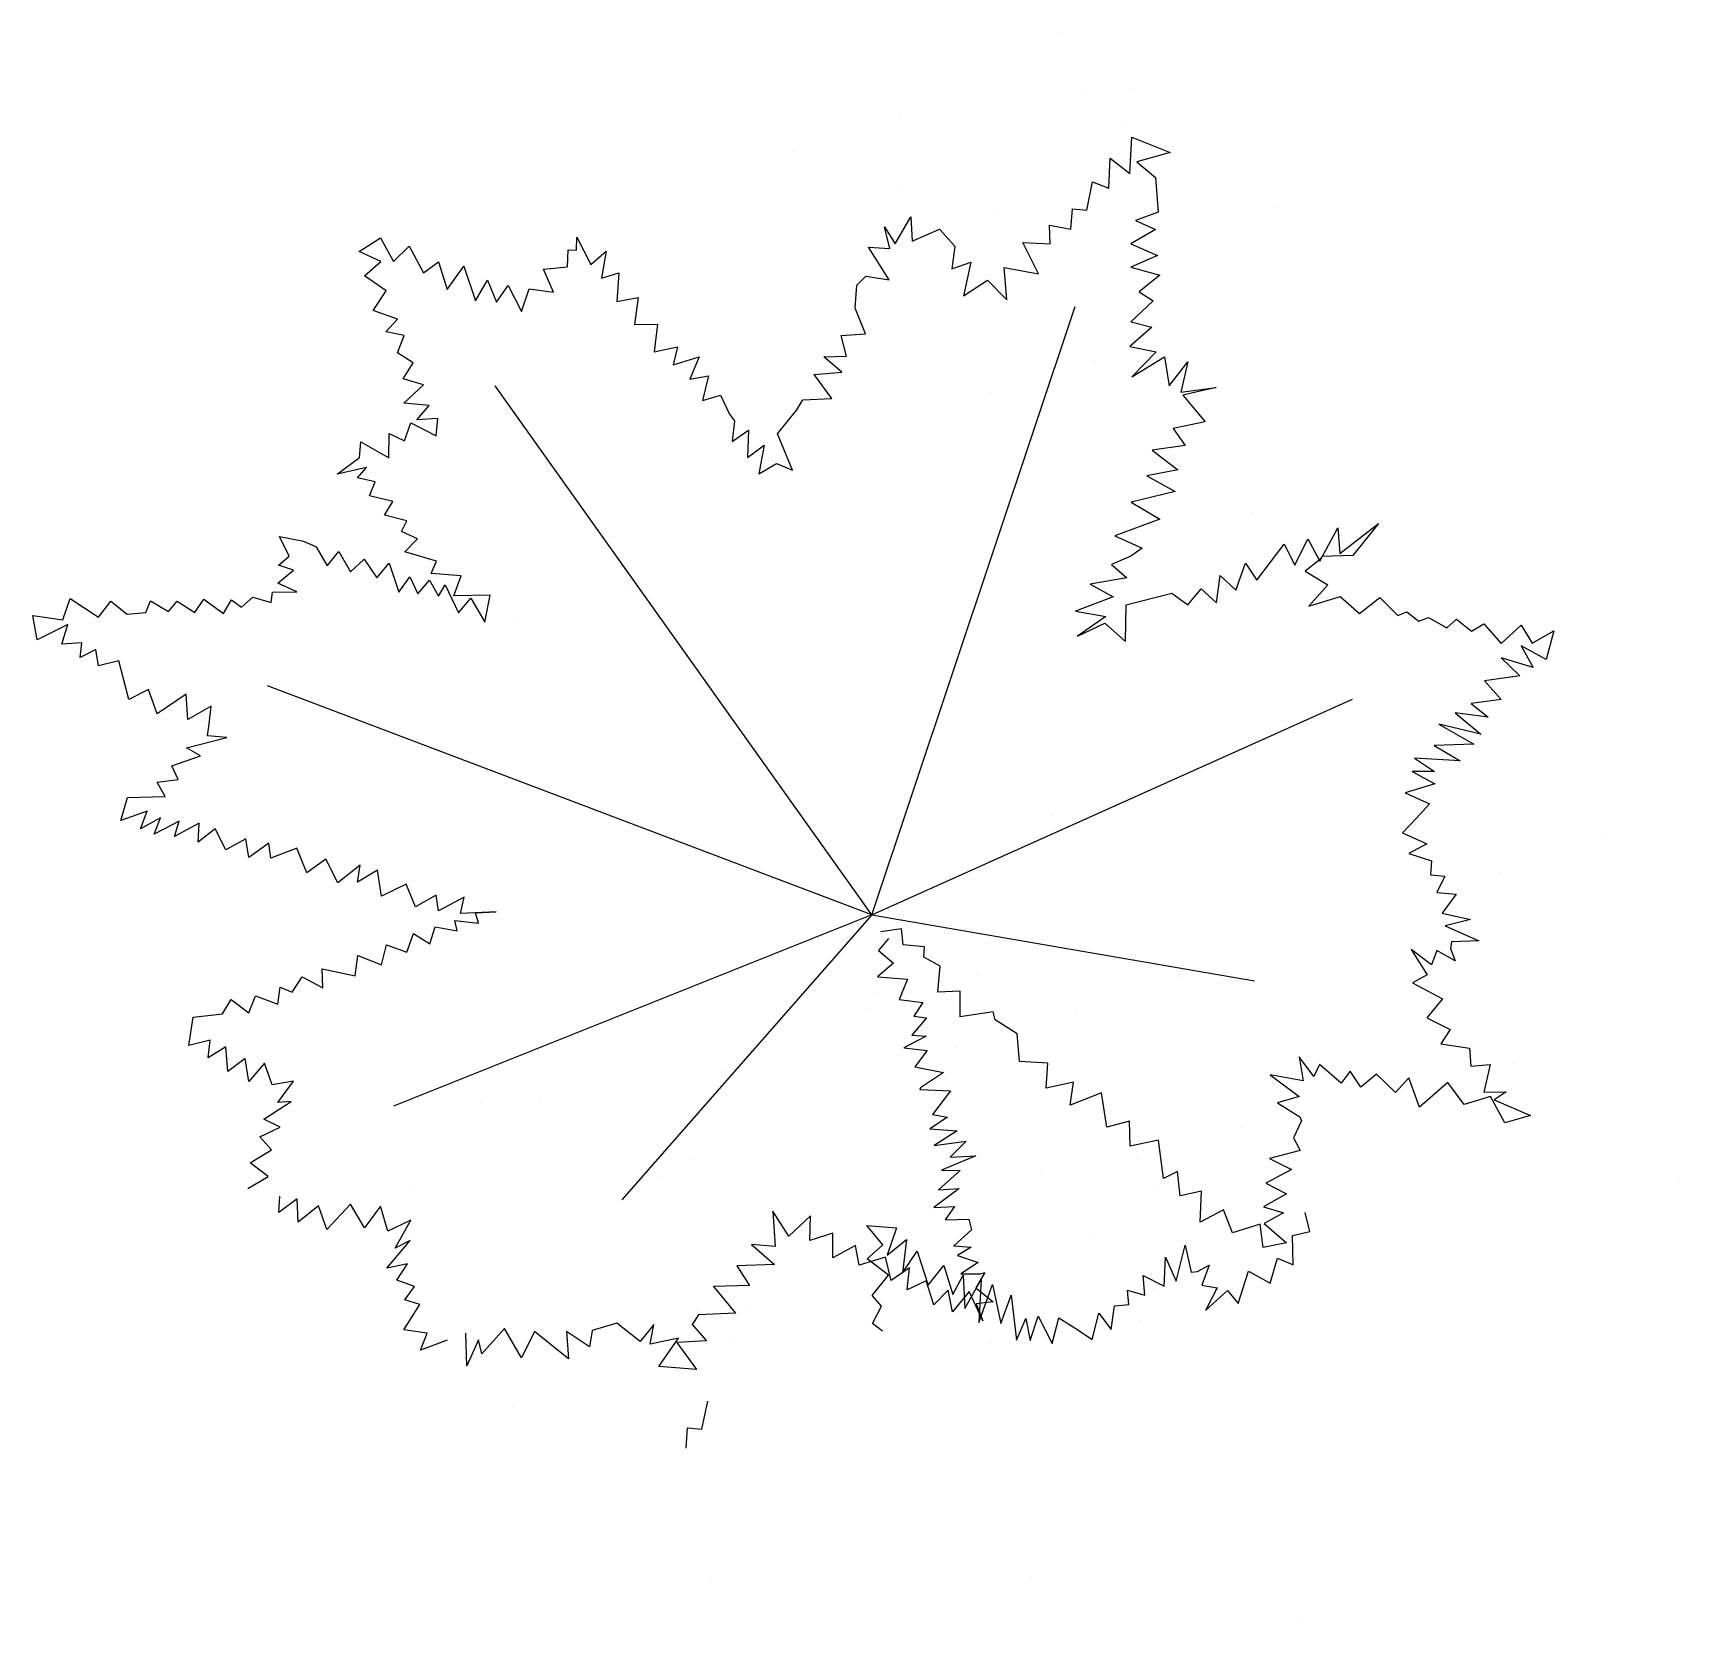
# Model space of a CAD drawing. Extents: x 86.26 to 87.33, y 365.96 to 367.
import ezdxf

# ---------------------------------------------------------------- set-up
doc = ezdxf.new("R2010")
doc.units = 0
doc.header["$LTSCALE"] = 0.01
doc.header["$MEASUREMENT"] = 0
doc.layers.get('0').update_dxf_attribs({"linetype": 'CONTINUOUS'})

msp = doc.modelspace()

# ---------------------------------------------------------------- linework, layer by layer
for p, q in [((86.9282, 366.9958), (86.9282, 366.9958)), ((86.9282, 366.9958), (86.9282, 366.9958)), ((86.9403, 366.957), (86.9403, 366.957)), ((86.9756, 366.9594), (86.9756, 366.9594)), ((86.8217, 366.9408), (86.8217, 366.9408)), ((86.8217, 366.9408), (86.8217, 366.9408)), ((86.9664, 366.9372), (86.9664, 366.9372)), ((86.9664, 366.9372), (86.9664, 366.9372)), ((86.7531, 366.919), (86.7531, 366.919)), ((86.9724, 366.9041), (86.9736, 366.9277)), ((86.9736, 366.9277), (86.9986, 366.9177)), ((86.9986, 366.9177), (86.9769, 366.9116)), ((86.9587, 366.8944), (86.9595, 366.914)), ((86.9595, 366.914), (86.9724, 366.9041)), ((86.9769, 366.9116), (86.9891, 366.9014)), ((86.9442, 366.8801), (86.948, 366.8985)), ((86.948, 366.8985), (86.9587, 366.8944)), ((86.9891, 366.9014), (86.9908, 366.8787)), ((86.8206, 366.8946), (86.8206, 366.8946)), ((86.8206, 366.8946), (86.8206, 366.8946)), ((86.8192, 366.8582), (86.8295, 366.8757)), ((86.8295, 366.8757), (86.8302, 366.8599)), ((86.8854, 366.879), (86.8854, 366.879)), ((86.8854, 366.879), (86.8854, 366.879)), ((86.9339, 366.8678), (86.9348, 366.8809)), ((86.9348, 366.8809), (86.9442, 366.8801)), ((86.9908, 366.8787), (86.976, 366.8734)), ((87.069, 366.8828), (87.069, 366.8828)), ((87.069, 366.8828), (87.069, 366.8828)), ((86.8123, 366.8692), (86.8192, 366.8582)), ((86.8156, 366.8551), (86.8123, 366.8692)), ((86.8302, 366.8599), (86.848, 366.8676)), ((86.848, 366.8676), (86.8582, 366.8565)), ((86.92, 366.8704), (86.9339, 366.8678)), ((86.9204, 366.8582), (86.92, 366.8704)), ((86.989, 366.8674), (86.9729, 366.8582)), ((86.976, 366.8734), (86.989, 366.8674)), ((86.4694, 366.8532), (86.4834, 366.862)), ((86.4834, 366.862), (86.4917, 366.8465)), ((86.4917, 366.8465), (86.5019, 366.8566)), ((86.5019, 366.8566), (86.5114, 366.8391)), ((86.6054, 366.8432), (86.6057, 366.8543)), ((86.6057, 366.8543), (86.6113, 366.854)), ((86.6113, 366.854), (86.6114, 366.8624)), ((86.6114, 366.8624), (86.6206, 366.8447)), ((86.6206, 366.8447), (86.6305, 366.8534)), ((86.6305, 366.8534), (86.6275, 366.8357)), ((86.8018, 366.856), (86.8156, 366.8551)), ((86.8153, 366.8347), (86.8018, 366.856)), ((86.8167, 366.8572), (86.8167, 366.8572)), ((86.8582, 366.8565), (86.8561, 366.8419)), ((86.9024, 366.859), (86.9204, 366.8582)), ((86.9128, 366.8386), (86.9024, 366.859)), ((86.9729, 366.8582), (86.9903, 366.8505)), ((86.4836, 366.8465), (86.4694, 366.8532)), ((86.4729, 366.8372), (86.4836, 366.8465)), ((86.5114, 366.8391), (86.5212, 366.8463)), ((86.5212, 366.8463), (86.5269, 366.8283)), ((86.5269, 366.8283), (86.5376, 366.8436)), ((86.5376, 366.8436), (86.5452, 366.8209)), ((86.5897, 366.8415), (86.6054, 366.8432)), ((86.8287, 366.8522), (86.8287, 366.8522)), ((86.8561, 366.8419), (86.8685, 366.8461)), ((86.8685, 366.8461), (86.8637, 366.8241)), ((86.8903, 366.8427), (86.9128, 366.8386)), ((86.8921, 366.8216), (86.8903, 366.8427)), ((86.9903, 366.8505), (86.973, 366.8429)), ((86.973, 366.8429), (86.992, 366.8377)), ((86.487, 366.8274), (86.4729, 366.8372)), ((86.5452, 366.8209), (86.5531, 366.8344)), ((86.5531, 366.8344), (86.559, 366.82)), ((86.5961, 366.8266), (86.5897, 366.8415)), ((86.6275, 366.8357), (86.6388, 366.8391)), ((86.6388, 366.8391), (86.6375, 366.8205)), ((86.7942, 366.8311), (86.8001, 366.8371)), ((86.8001, 366.8371), (86.8153, 366.8347)), ((86.8637, 366.8241), (86.8795, 366.8344)), ((86.8795, 366.8344), (86.8921, 366.8216)), ((86.992, 366.8377), (86.9784, 366.8267)), ((86.4786, 366.8147), (86.487, 366.8274)), ((86.559, 366.82), (86.5667, 366.831)), ((86.5667, 366.831), (86.5754, 366.814)), ((86.5754, 366.814), (86.5804, 366.8288)), ((86.5804, 366.8288), (86.5961, 366.8266)), ((86.6375, 366.8205), (86.6515, 366.823)), ((86.6515, 366.823), (86.6491, 366.8054)), ((86.793, 366.8162), (86.7942, 366.8311)), ((86.9784, 366.8267), (86.9875, 366.8209)), ((86.4944, 366.8089), (86.4786, 366.8147)), ((86.7998, 366.7993), (86.793, 366.8162)), ((86.8039, 366.4202), (86.9366, 366.8172)), ((86.9875, 366.8209), (86.973, 366.8073)), ((86.4867, 366.8006), (86.4944, 366.8089)), ((86.4988, 366.7984), (86.4867, 366.8006)), ((86.6491, 366.8054), (86.6641, 366.8057)), ((86.6641, 366.8057), (86.6619, 366.7877)), ((86.9866, 366.8037), (86.9724, 366.7912)), ((86.973, 366.8073), (86.9866, 366.8037)), ((86.4944, 366.787), (86.4988, 366.7984)), ((86.6619, 366.7877), (86.6771, 366.7909)), ((86.6771, 366.7909), (86.6742, 366.7791)), ((86.784, 366.7984), (86.7998, 366.7993)), ((86.7875, 366.7849), (86.784, 366.7984)), ((86.9724, 366.7912), (86.9894, 366.7877)), ((86.5046, 366.7805), (86.4944, 366.787)), ((86.498, 366.77), (86.5046, 366.7805)), ((86.6742, 366.7791), (86.6912, 366.7843)), ((86.6912, 366.7843), (86.6852, 366.7699)), ((86.7727, 366.7844), (86.7875, 366.7849)), ((86.7843, 366.7744), (86.7727, 366.7844)), ((86.95, 366.7823), (86.95, 366.7823)), ((86.95, 366.7823), (86.95, 366.7823)), ((86.9894, 366.7877), (86.9736, 366.7714)), ((86.9736, 366.7714), (86.995, 366.7843)), ((86.995, 366.7843), (86.9979, 366.7655)), ((86.9979, 366.7655), (87.0102, 366.781)), ((87.0102, 366.781), (87.0055, 366.7614)), ((86.5113, 366.7661), (86.498, 366.77)), ((86.6852, 366.7699), (86.6974, 366.7719)), ((86.6974, 366.7719), (86.6935, 366.7559)), ((86.7664, 366.7729), (86.7843, 366.7744)), ((86.7778, 366.7572), (86.7664, 366.7729)), ((86.4986, 366.7541), (86.5113, 366.7661)), ((86.8039, 366.4202), (86.5581, 366.7655)), ((86.6935, 366.7559), (86.7052, 366.7594)), ((86.7052, 366.7594), (86.711, 366.747)), ((86.7589, 366.7564), (86.7778, 366.7572)), ((86.8814, 366.7605), (86.8814, 366.7605)), ((87.0055, 366.7614), (87.0287, 366.7644)), ((87.0287, 366.7644), (87.007, 366.7594)), ((87.007, 366.7594), (87.0214, 366.742)), ((86.515, 366.7525), (86.4986, 366.7541)), ((86.507, 366.7433), (86.515, 366.7525)), ((86.711, 366.747), (86.7143, 366.7425)), ((86.7423, 366.7342), (86.7551, 366.7498)), ((86.7551, 366.7498), (86.7589, 366.7564)), ((86.4989, 366.7296), (86.503, 366.7412)), ((86.503, 366.7412), (86.5196, 366.7329)), ((86.5208, 366.7442), (86.507, 366.7433)), ((86.5196, 366.7329), (86.5208, 366.7442)), ((86.7143, 366.7425), (86.7128, 366.7292)), ((86.7128, 366.7292), (86.7235, 366.7365)), ((86.7235, 366.7365), (86.7227, 366.7187)), ((87.0214, 366.742), (87.0007, 366.7375)), ((87.0007, 366.7375), (87.0085, 366.7265)), ((86.4696, 366.7187), (86.4705, 366.7289)), ((86.4705, 366.7289), (86.4887, 366.7185)), ((86.4887, 366.7185), (86.489, 366.7343)), ((86.489, 366.7343), (86.4989, 366.7296)), ((86.7227, 366.7187), (86.7337, 366.7268)), ((86.7337, 366.7268), (86.7302, 366.708)), ((86.7522, 366.7104), (86.7423, 366.7342)), ((87.0085, 366.7265), (86.987, 366.7234)), ((86.4551, 366.7077), (86.4696, 366.7187)), ((86.7302, 366.708), (86.7418, 366.7148)), ((86.7418, 366.7148), (86.7522, 366.7104)), ((86.987, 366.7234), (87.0037, 366.7107)), ((86.4742, 366.7121), (86.4551, 366.7077)), ((86.4682, 366.7054), (86.4742, 366.7121)), ((86.4799, 366.7027), (86.4682, 366.7054)), ((87.0037, 366.7107), (86.9834, 366.7066)), ((86.9834, 366.7066), (87.0019, 366.6964)), ((86.4762, 366.6936), (86.4799, 366.7027)), ((86.4914, 366.69), (86.4762, 366.6936)), ((87.0019, 366.6964), (86.9732, 366.6895)), ((86.4858, 366.6811), (86.4914, 366.69)), ((86.9732, 366.6895), (86.9918, 366.6784)), ((87.0516, 366.6819), (87.0516, 366.6819)), ((87.0516, 366.6819), (87.0516, 366.6819)), ((87.0516, 366.6819), (87.0516, 366.6819)), ((86.5004, 366.6773), (86.4858, 366.6811)), ((86.497, 366.6704), (86.5004, 366.6773)), ((86.9918, 366.6784), (86.9625, 366.6675)), ((87.0963, 366.651), (87.1081, 366.6728)), ((87.1081, 366.6728), (87.1093, 366.656)), ((87.1093, 366.656), (87.1345, 366.6755)), ((87.1345, 366.6755), (87.1179, 366.6546)), ((86.4173, 366.667), (86.433, 366.664)), ((86.4236, 366.6543), (86.4173, 366.667)), ((86.433, 366.664), (86.4414, 366.6603)), ((86.4414, 366.6603), (86.4485, 366.6479)), ((86.5074, 366.6656), (86.497, 366.6704)), ((86.4991, 366.6571), (86.5074, 366.6656)), ((86.9625, 366.6675), (86.9804, 366.6595)), ((86.9829, 366.6601), (86.9829, 366.6601)), ((87.0551, 366.6385), (87.073, 366.662)), ((87.073, 366.662), (87.0799, 366.6484)), ((87.0799, 366.6484), (87.0885, 366.6656)), ((87.0885, 366.6656), (87.0963, 366.651)), ((86.4167, 366.6484), (86.4236, 366.6543)), ((86.4485, 366.6479), (86.4561, 366.6573)), ((86.4561, 366.6573), (86.4638, 366.6441)), ((86.4638, 366.6441), (86.4727, 366.6523)), ((86.4727, 366.6523), (86.4808, 366.6401)), ((86.4808, 366.6401), (86.489, 366.6496)), ((86.489, 366.6496), (86.4952, 366.6307)), ((86.5199, 366.651), (86.4991, 366.6571)), ((86.5164, 366.6429), (86.5199, 366.651)), ((86.973, 366.6542), (86.9604, 366.6488)), ((86.9804, 366.6595), (86.973, 366.6542)), ((87.0415, 366.6321), (87.0479, 366.6498)), ((87.0479, 366.6498), (87.0551, 366.6385)), ((87.0957, 366.6515), (87.0867, 366.6444)), ((87.0979, 366.654), (87.0957, 366.6515)), ((87.1179, 366.6546), (87.0979, 366.654)), ((86.4164, 366.6366), (86.4266, 366.6451)), ((86.4266, 366.6451), (86.4167, 366.6484)), ((86.4952, 366.6307), (86.5025, 366.6407)), ((86.5025, 366.6407), (86.5077, 366.6297)), ((86.5077, 366.6297), (86.5152, 366.6387)), ((86.5152, 366.6387), (86.5211, 366.6282)), ((86.536, 366.6415), (86.5164, 366.6429)), ((86.5311, 366.6283), (86.536, 366.6415)), ((86.9704, 366.6402), (86.9464, 366.636)), ((86.9604, 366.6488), (86.9704, 366.6402)), ((87.0289, 366.6239), (87.0313, 366.6416)), ((87.0313, 366.6416), (87.0415, 366.6321)), ((87.0867, 366.6444), (87.1016, 366.6355)), ((86.4119, 366.6241), (86.4129, 366.6307)), ((86.4129, 366.6307), (86.4287, 366.6311)), ((86.4287, 366.6311), (86.4164, 366.6366)), ((86.5211, 366.6282), (86.5256, 366.6355)), ((86.5256, 366.6355), (86.5343, 366.6172)), ((86.5548, 366.6288), (86.5311, 366.6283)), ((86.5513, 366.6112), (86.5548, 366.6288)), ((86.6428, 366.6345), (86.6428, 366.6345)), ((86.9614, 366.6278), (86.9369, 366.6184)), ((86.9464, 366.636), (86.9614, 366.6278)), ((86.97, 366.6224), (86.9997, 366.6302)), ((86.9997, 366.6302), (87.0102, 366.6225)), ((87.0102, 366.6225), (87.0188, 366.6329)), ((87.0188, 366.6329), (87.0289, 366.6239)), ((87.1016, 366.6355), (87.0891, 366.6216)), ((87.0891, 366.6216), (87.1096, 366.628)), ((87.1096, 366.628), (87.1223, 366.6169)), ((86.276, 366.6128), (86.2808, 366.6266)), ((86.2808, 366.6266), (86.2992, 366.6144)), ((86.2992, 366.6144), (86.3074, 366.625)), ((86.3074, 366.625), (86.3179, 366.6164)), ((86.3179, 366.6164), (86.3301, 366.6175)), ((86.3301, 366.6175), (86.3333, 366.6252)), ((86.3333, 366.6252), (86.3449, 366.6181)), ((86.3449, 366.6181), (86.3507, 366.6249)), ((86.3507, 366.6249), (86.3622, 366.6175)), ((86.3622, 366.6175), (86.3679, 366.6263)), ((86.3679, 366.6263), (86.3808, 366.6169)), ((86.3808, 366.6169), (86.386, 366.6257)), ((86.386, 366.6257), (86.3926, 366.621)), ((86.3926, 366.621), (86.4, 366.6275)), ((86.4, 366.6275), (86.4119, 366.6241)), ((86.5343, 366.6172), (86.5423, 366.6269)), ((86.5423, 366.6269), (86.5513, 366.6112)), ((86.9369, 366.6184), (86.9566, 366.615)), ((86.9694, 366.5986), (86.97, 366.6224)), ((87.1223, 366.6169), (87.1354, 366.6274)), ((87.1354, 366.6274), (87.1473, 366.6155)), ((87.1473, 366.6155), (87.1531, 366.618)), ((87.1531, 366.618), (87.161, 366.6119)), ((86.2565, 366.6156), (86.276, 366.6128)), ((86.2592, 366.5997), (86.2565, 366.6156)), ((86.2792, 366.6097), (86.2592, 366.5997)), ((86.2754, 366.5968), (86.2792, 366.6097)), ((86.5742, 366.6127), (86.5742, 366.6127)), ((86.9566, 366.615), (86.9381, 366.602)), ((86.9381, 366.602), (86.9561, 366.6105)), ((86.9561, 366.6105), (86.9694, 366.5986)), ((87.161, 366.6119), (87.1673, 366.6142)), ((87.1673, 366.6142), (87.1793, 366.6075)), ((87.1793, 366.6075), (87.1855, 366.6131)), ((87.1855, 366.6131), (87.1954, 366.6053)), ((87.1954, 366.6053), (87.2034, 366.61)), ((87.2034, 366.61), (87.2146, 366.5973)), ((87.2146, 366.5973), (87.2277, 366.6092)), ((87.2277, 366.6092), (87.2348, 366.5975)), ((86.2884, 366.5978), (86.2754, 366.5968)), ((86.2872, 366.5881), (86.2884, 366.5978)), ((87.2277, 366.5957), (87.2355, 366.5816)), ((87.2441, 366.5868), (87.2277, 366.5957)), ((87.2348, 366.5975), (87.2491, 366.6056)), ((87.2491, 366.6056), (87.2441, 366.5868)), ((86.2976, 366.5934), (86.2872, 366.5881)), ((86.2992, 366.5826), (86.2976, 366.5934)), ((86.3125, 366.5859), (86.2992, 366.5826)), ((86.319, 366.5608), (86.3125, 366.5859)), ((87.2146, 366.5879), (87.2268, 366.5762)), ((87.2355, 366.5816), (87.2146, 366.5879)), ((87.2268, 366.5762), (87.2037, 366.5729)), ((86.3319, 366.5672), (86.319, 366.5608)), ((86.3375, 366.5513), (86.3319, 366.5672)), ((86.3564, 366.5641), (86.3375, 366.5513)), ((86.3575, 366.5477), (86.3564, 366.5641)), ((86.8039, 366.4202), (86.4095, 366.5696)), ((87.2037, 366.5729), (87.2146, 366.5607)), ((86.3727, 366.5563), (86.3575, 366.5477)), ((86.3714, 366.5448), (86.3727, 366.5563)), ((86.8039, 366.4202), (87.1177, 366.561)), ((87.2146, 366.5607), (87.195, 366.5582)), ((87.195, 366.5582), (87.2061, 366.5492)), ((86.3703, 366.537), (86.3714, 366.5448)), ((87.1739, 366.5447), (87.1968, 366.5315)), ((87.2013, 366.5381), (87.1739, 366.5447)), ((87.1846, 366.5521), (87.2013, 366.5381)), ((87.2061, 366.5492), (87.1846, 366.5521)), ((86.3566, 366.5292), (86.383, 366.5359)), ((86.383, 366.5359), (86.3703, 366.537)), ((87.1968, 366.5315), (87.1709, 366.5306)), ((86.3471, 366.5174), (86.3659, 366.5239)), ((86.3659, 366.5239), (86.3566, 366.5292)), ((87.1582, 366.5225), (87.1712, 366.5138)), ((87.1879, 366.5207), (87.1582, 366.5225)), ((87.1709, 366.5306), (87.1879, 366.5207)), ((86.3513, 366.5084), (86.3471, 366.5174)), ((87.1712, 366.5138), (87.1566, 366.5137)), ((87.1566, 366.5137), (87.1713, 366.5057)), ((86.3376, 366.5068), (86.3513, 366.5084)), ((86.3427, 366.4974), (86.3376, 366.5068)), ((87.1713, 366.5057), (87.1521, 366.4999)), ((87.1521, 366.4999), (87.1679, 366.4927)), ((86.3138, 366.4817), (86.3182, 366.4968)), ((86.3182, 366.4968), (86.3427, 366.4974)), ((87.1679, 366.4927), (87.1591, 366.483)), ((87.236, 366.4989), (87.236, 366.4989)), ((86.3311, 366.4878), (86.3138, 366.4817)), ((86.3266, 366.4764), (86.3311, 366.4878)), ((86.3397, 366.4835), (86.3266, 366.4764)), ((86.3355, 366.4728), (86.3397, 366.4835)), ((86.3519, 366.4813), (86.3355, 366.4728)), ((86.3488, 366.4714), (86.3519, 366.4813)), ((86.3649, 366.48), (86.3488, 366.4714)), ((86.3644, 366.4676), (86.3649, 366.48)), ((86.9214, 366.4858), (86.9214, 366.4858)), ((87.1591, 366.483), (87.1503, 366.4737)), ((86.3754, 366.4763), (86.3644, 366.4676)), ((86.3824, 366.4626), (86.3754, 366.4763)), ((86.3955, 366.4697), (86.3824, 366.4626)), ((86.3973, 366.4575), (86.3955, 366.4697)), ((86.4104, 366.467), (86.3973, 366.4575)), ((86.4117, 366.4572), (86.4104, 366.467)), ((87.1503, 366.4737), (87.1662, 366.4665)), ((87.2825, 366.4691), (87.2825, 366.4691)), ((86.4286, 366.4636), (86.4117, 366.4572)), ((86.4352, 366.4476), (86.4286, 366.4636)), ((86.4476, 366.4565), (86.4352, 366.4476)), ((86.4554, 366.441), (86.4476, 366.4565)), ((87.1662, 366.4665), (87.1543, 366.4603)), ((87.1543, 366.4603), (87.1692, 366.4554)), ((86.47, 366.4525), (86.4554, 366.441)), ((86.4683, 366.4416), (86.47, 366.4525)), ((86.4814, 366.4493), (86.4683, 366.4416)), ((86.484, 366.4324), (86.4814, 366.4493)), ((87.1692, 366.4554), (87.1685, 366.4462)), ((87.1685, 366.4462), (87.1778, 366.4454)), ((87.1778, 366.4454), (87.1727, 366.4348)), ((87.2139, 366.4473), (87.2139, 366.4473)), ((86.5001, 366.4402), (86.484, 366.4324)), ((86.5061, 366.4255), (86.5001, 366.4402)), ((87.1727, 366.4348), (87.1854, 366.4337)), ((86.5197, 366.433), (86.5061, 366.4255)), ((86.5211, 366.4227), (86.5197, 366.433)), ((86.5378, 366.4318), (86.5211, 366.4227)), ((86.5354, 366.4211), (86.5378, 366.4318)), ((87.1261, 366.4257), (87.1261, 366.4257)), ((87.1854, 366.4337), (87.1762, 366.4213)), ((86.8039, 366.4202), (86.4917, 366.2952)), ((86.5319, 366.4164), (86.5473, 366.4147)), ((86.5333, 366.4097), (86.5319, 366.4164)), ((86.5587, 366.4221), (86.5354, 366.4211)), ((86.5453, 366.4214), (86.5587, 366.4221)), ((86.5473, 366.4147), (86.5453, 366.4214)), ((86.8039, 366.4202), (86.6408, 366.2341)), ((86.8039, 366.4202), (87.0536, 366.377)), ((87.1762, 366.4213), (87.1947, 366.4171)), ((87.1947, 366.4171), (87.1781, 366.413)), ((86.5004, 366.3958), (86.5048, 366.4081)), ((86.5048, 366.4081), (86.5155, 366.4012)), ((86.5155, 366.4012), (86.5189, 366.4124)), ((86.5189, 366.4124), (86.5333, 366.4097)), ((86.8149, 366.4047), (86.8083, 366.3969)), ((86.8233, 366.4111), (86.8099, 366.4091)), ((86.8245, 366.4005), (86.8233, 366.4111)), ((87.1781, 366.413), (87.2001, 366.4033)), ((87.1822, 366.4025), (87.1817, 366.3983)), ((87.2001, 366.4033), (87.1822, 366.4025)), ((86.4668, 366.3804), (86.4685, 366.3937)), ((86.4685, 366.3937), (86.4839, 366.3875)), ((86.4839, 366.3875), (86.4873, 366.4006)), ((86.4873, 366.4006), (86.5004, 366.3958)), ((86.8083, 366.3969), (86.818, 366.3887)), ((86.8384, 366.3992), (86.8245, 366.4005)), ((86.8378, 366.3925), (86.8384, 366.3992)), ((86.8486, 366.3867), (86.8378, 366.3925)), ((87.156, 366.3976), (87.1664, 366.381)), ((87.1691, 366.3875), (87.156, 366.3976)), ((87.1726, 366.397), (87.1691, 366.3875)), ((87.1846, 366.3901), (87.1726, 366.397)), ((87.1817, 366.3983), (87.1846, 366.3901)), ((86.4453, 366.385), (86.4668, 366.3804)), ((86.4456, 366.3726), (86.4453, 366.385)), ((86.818, 366.3887), (86.8076, 366.3798)), ((86.8138, 366.3846), (86.8138, 366.3846)), ((86.8471, 366.3698), (86.8486, 366.3867)), ((86.986, 366.3891), (86.986, 366.3891)), ((87.1664, 366.381), (87.1567, 366.3757)), ((86.4164, 366.3619), (86.4179, 366.3729)), ((86.4179, 366.3729), (86.4256, 366.3696)), ((86.4256, 366.3696), (86.4321, 366.3798)), ((86.4321, 366.3798), (86.4456, 366.3726)), ((86.8076, 366.3798), (86.8272, 366.3782)), ((86.8272, 366.3782), (86.8217, 366.3649)), ((86.8617, 366.3704), (86.8471, 366.3698)), ((86.8617, 366.3535), (86.8617, 366.3704)), ((86.872, 366.3806), (86.872, 366.3806)), ((86.872, 366.3806), (86.872, 366.3806)), ((87.006, 366.3796), (87.006, 366.3796)), ((87.1567, 366.3757), (87.1763, 366.3654)), ((86.3802, 366.3555), (86.3858, 366.3649)), ((86.3858, 366.3649), (86.3973, 366.3563)), ((86.3973, 366.3563), (86.4018, 366.3674)), ((86.4018, 366.3674), (86.4164, 366.3619)), ((86.8062, 366.3696), (86.8062, 366.3696)), ((86.8217, 366.3649), (86.8372, 366.363)), ((86.8372, 366.363), (86.8314, 366.3541)), ((87.1763, 366.3654), (87.1661, 366.3529)), ((86.3583, 366.335), (86.3611, 366.3533)), ((86.3611, 366.3533), (86.3802, 366.3555)), ((86.8034, 366.3588), (86.8034, 366.3588)), ((86.8034, 366.3588), (86.8034, 366.3588)), ((86.8034, 366.3588), (86.8034, 366.3588)), ((86.8397, 366.3529), (86.8301, 366.3417)), ((86.8314, 366.3541), (86.8397, 366.3529)), ((86.8832, 366.3569), (86.8617, 366.3535)), ((86.8845, 366.3516), (86.8832, 366.3569)), ((86.8989, 366.3425), (86.8845, 366.3516)), ((86.9374, 366.3578), (86.9374, 366.3578)), ((87.1661, 366.3529), (87.1813, 366.3453)), ((86.3721, 366.3384), (86.3583, 366.335)), ((86.3709, 366.3269), (86.3721, 366.3384)), ((86.8393, 366.341), (86.8248, 366.3333)), ((86.8301, 366.3417), (86.8393, 366.341)), ((86.9004, 366.3245), (86.8989, 366.3425)), ((87.1813, 366.3453), (87.1753, 366.3359)), ((87.2912, 366.3458), (87.2912, 366.3458)), ((87.2912, 366.3458), (87.2912, 366.3458)), ((87.2912, 366.3458), (87.2912, 366.3458)), ((87.2912, 366.3458), (87.2912, 366.3458)), ((86.3824, 366.3341), (86.3709, 366.3269)), ((86.3836, 366.3179), (86.3824, 366.3341)), ((86.7347, 366.337), (86.7347, 366.337)), ((86.8248, 366.3333), (86.84, 366.3317)), ((86.84, 366.3317), (86.832, 366.3209)), ((86.8594, 366.3343), (86.8594, 366.3343)), ((87.0829, 366.3275), (87.0855, 366.3118)), ((87.0923, 366.3146), (87.0829, 366.3275)), ((87.1753, 366.3359), (87.1941, 366.3331)), ((87.1908, 366.3291), (87.1908, 366.3291)), ((87.1941, 366.3331), (87.1948, 366.3215)), ((86.395, 366.3265), (86.3836, 366.3179)), ((86.3974, 366.3115), (86.395, 366.3265)), ((86.4077, 366.3234), (86.3974, 366.3115)), ((86.4125, 366.3092), (86.4077, 366.3234)), ((86.7079, 366.3182), (86.7079, 366.3182)), ((86.832, 366.3209), (86.8507, 366.3173)), ((86.8507, 366.3173), (86.8358, 366.3073)), ((86.9188, 366.3233), (86.9004, 366.3245)), ((86.9177, 366.307), (86.9188, 366.3233)), ((87.0962, 366.3225), (87.0923, 366.3146)), ((87.1102, 366.3104), (87.0962, 366.3225)), ((87.1162, 366.3182), (87.1102, 366.3104)), ((87.123, 366.3076), (87.1162, 366.3182)), ((87.1948, 366.3215), (87.2075, 366.3225)), ((87.2075, 366.3225), (87.2033, 366.3045)), ((87.2225, 366.324), (87.2225, 366.324)), ((87.2225, 366.324), (87.2225, 366.324)), ((86.4266, 366.3117), (86.4125, 366.3092)), ((86.4162, 366.2977), (86.4266, 366.3117)), ((86.8358, 366.3073), (86.8352, 366.3062)), ((86.8352, 366.3062), (86.8552, 366.3054)), ((86.8511, 366.3134), (86.8511, 366.3134)), ((86.9355, 366.3109), (86.9177, 366.307)), ((86.9334, 366.296), (86.9355, 366.3109)), ((87.0638, 366.3157), (87.0828, 366.3016)), ((87.0855, 366.3118), (87.0638, 366.3157)), ((87.1332, 366.3161), (87.123, 366.3076)), ((87.1456, 366.3043), (87.1332, 366.3161)), ((87.1545, 366.3139), (87.1456, 366.3043)), ((87.1614, 366.2946), (87.1545, 366.3139)), ((87.1798, 366.3107), (87.1614, 366.2946)), ((87.1905, 366.2963), (87.1798, 366.3107)), ((86.4072, 366.2869), (86.4251, 366.2984)), ((86.4251, 366.2984), (86.4162, 366.2977)), ((86.5487, 366.2976), (86.5487, 366.2976)), ((86.587, 366.3), (86.587, 366.3)), ((86.587, 366.3), (86.587, 366.3)), ((86.8552, 366.3054), (86.8436, 366.2899)), ((86.9539, 366.3041), (86.9334, 366.296)), ((86.9573, 366.2816), (86.9539, 366.3041)), ((87.0828, 366.3016), (87.0686, 366.2974)), ((87.0686, 366.2974), (87.0832, 366.2883)), ((87.2076, 366.3016), (87.1905, 366.2963)), ((87.2033, 366.3045), (87.218, 366.3046)), ((87.217, 366.2844), (87.2076, 366.3016)), ((87.218, 366.3046), (87.2101, 366.2995)), ((87.2101, 366.2995), (87.2338, 366.2893)), ((86.4179, 366.2816), (86.4072, 366.2869)), ((86.8533, 366.2882), (86.8418, 366.2805)), ((86.8436, 366.2899), (86.8533, 366.2882)), ((86.8785, 366.288), (86.8785, 366.288)), ((86.9721, 366.2855), (86.9573, 366.2816)), ((86.9726, 366.2691), (86.9721, 366.2855)), ((87.0843, 366.2858), (87.0792, 366.2746)), ((87.0832, 366.2883), (87.0843, 366.2858)), ((87.2338, 366.2893), (87.217, 366.2844)), ((86.4045, 366.2753), (86.4179, 366.2816)), ((86.4122, 366.2667), (86.4045, 366.2753)), ((86.8418, 366.2805), (86.8596, 366.2793)), ((86.8596, 366.2793), (86.8447, 366.2697)), ((87.045, 366.282), (87.045, 366.282)), ((87.0792, 366.2746), (87.0834, 366.2663)), ((86.3982, 366.2583), (86.4122, 366.2667)), ((86.8447, 366.2697), (86.8656, 366.2725)), ((86.8718, 366.2628), (86.8494, 366.2536)), ((86.8656, 366.2725), (86.8551, 366.262)), ((86.8551, 366.262), (86.8718, 366.2628)), ((86.9911, 366.2731), (86.9726, 366.2691)), ((86.9942, 366.2482), (86.9911, 366.2731)), ((87.0834, 366.2663), (87.0634, 366.2611)), ((86.4099, 366.2495), (86.3982, 366.2583)), ((86.6855, 366.2614), (86.6855, 366.2614)), ((86.8616, 366.2533), (86.8474, 366.2406)), ((86.8494, 366.2536), (86.8616, 366.2533)), ((86.9764, 366.2602), (86.9764, 366.2602)), ((87.0034, 366.2526), (86.9942, 366.2482)), ((87.0051, 366.2367), (87.0034, 366.2526)), ((87.0778, 366.254), (87.0611, 366.2451)), ((87.0634, 366.2611), (87.0778, 366.254)), ((86.3968, 366.2415), (86.4099, 366.2495)), ((86.5059, 366.2418), (86.5059, 366.2418)), ((86.5059, 366.2418), (86.5059, 366.2418)), ((86.6669, 366.2486), (86.6669, 366.2486)), ((86.861, 366.2415), (86.8444, 366.2291)), ((86.8474, 366.2406), (86.861, 366.2415)), ((86.9147, 366.2516), (86.9147, 366.2516)), ((86.9894, 366.2413), (86.9894, 366.2413)), ((87.0611, 366.2451), (87.0745, 366.2381)), ((87.3301, 366.2481), (87.3301, 366.2481)), ((87.3301, 366.2481), (87.3301, 366.2481)), ((87.3301, 366.2481), (87.3301, 366.2481)), ((87.3301, 366.2481), (87.3301, 366.2481)), ((86.417, 366.226), (86.4176, 366.2365)), ((86.4289, 366.2348), (86.417, 366.226)), ((86.4295, 366.2197), (86.4289, 366.2348)), ((86.4638, 366.2313), (86.4483, 366.2147)), ((86.4729, 366.216), (86.4638, 366.2313)), ((87.0192, 366.2399), (87.0051, 366.2367)), ((87.0182, 366.2196), (87.0192, 366.2399)), ((87.0745, 366.2381), (87.0595, 366.2295)), ((86.4429, 366.2302), (86.4295, 366.2197)), ((86.4373, 366.22), (86.4373, 366.22)), ((86.4483, 366.2147), (86.4429, 366.2302)), ((86.4834, 366.2301), (86.4729, 366.216)), ((86.4881, 366.2138), (86.4834, 366.2301)), ((86.503, 366.2208), (86.4881, 366.2138)), ((86.4929, 366.2027), (86.503, 366.2208)), ((86.7394, 366.2268), (86.7408, 366.2038)), ((86.7498, 366.2105), (86.7394, 366.2268)), ((86.764, 366.2237), (86.7498, 366.2105)), ((86.7635, 366.2077), (86.764, 366.2237)), ((86.8444, 366.2291), (86.8578, 366.2298)), ((86.8578, 366.2298), (86.8518, 366.2212)), ((86.8518, 366.2212), (86.8673, 366.2215)), ((86.8673, 366.2215), (86.8689, 366.2146)), ((87.0335, 366.2277), (87.0182, 366.2196)), ((87.0394, 366.2127), (87.0335, 366.2277)), ((87.0595, 366.2295), (87.0726, 366.2257)), ((87.0726, 366.2257), (87.0599, 366.2188)), ((87.0898, 366.2135), (87.0867, 366.2258)), ((86.7786, 366.2125), (86.7635, 366.2077)), ((86.7786, 366.1964), (86.7786, 366.2125)), ((86.8006, 366.2174), (86.82, 366.2158)), ((86.8111, 366.2047), (86.8006, 366.2174)), ((86.82, 366.2158), (86.814, 366.1981)), ((86.8689, 366.2146), (86.8575, 366.2041)), ((87.0573, 366.2182), (87.0394, 366.2127)), ((87.0593, 366.2031), (87.0573, 366.2182)), ((87.0599, 366.2188), (87.0745, 366.2061)), ((87.0785, 366.2108), (87.0898, 366.2135)), ((87.079, 366.1918), (87.0785, 366.2108)), ((86.4875, 366.1895), (86.5027, 366.2077)), ((86.5027, 366.2077), (86.4929, 366.2027)), ((86.6771, 366.2002), (86.6771, 366.2002)), ((86.6771, 366.2002), (86.6771, 366.2002)), ((86.7254, 366.205), (86.7405, 366.192)), ((86.7408, 366.2038), (86.7254, 366.205)), ((86.7932, 366.2044), (86.7786, 366.1964)), ((86.7956, 366.1916), (86.7932, 366.2044)), ((86.8008, 366.1957), (86.8111, 366.2047)), ((86.814, 366.1981), (86.8266, 366.2082)), ((86.8266, 366.2082), (86.824, 366.1865)), ((86.824, 366.1865), (86.8335, 366.2006)), ((86.8335, 366.2006), (86.8407, 366.1785)), ((86.8575, 366.2041), (86.8688, 366.2033)), ((86.8688, 366.2033), (86.8599, 366.1978)), ((86.9483, 366.2083), (86.9483, 366.2083)), ((87.0026, 366.1811), (87.0084, 366.2045)), ((87.0084, 366.2045), (87.0123, 366.187)), ((87.0745, 366.2061), (87.0593, 366.2031)), ((86.5009, 366.1925), (86.4875, 366.1895)), ((86.4939, 366.1818), (86.5009, 366.1925)), ((86.7405, 366.192), (86.7159, 366.1911)), ((86.7159, 366.1911), (86.7241, 366.1782)), ((86.8128, 366.1967), (86.7956, 366.1916)), ((86.8148, 366.1849), (86.8008, 366.1957)), ((86.8165, 366.1815), (86.8128, 366.1967)), ((86.8286, 366.1897), (86.8165, 366.1815)), ((86.8269, 366.1754), (86.8286, 366.1897)), ((86.8407, 366.1785), (86.8509, 366.1913)), ((86.8509, 366.1913), (86.8568, 366.1724)), ((86.8599, 366.1978), (86.8733, 366.1933)), ((86.8733, 366.1933), (86.862, 366.1859)), ((86.9948, 366.1778), (86.9957, 366.1967)), ((86.9957, 366.1967), (87.0026, 366.1811)), ((87.0165, 366.1873), (87.024, 366.1915)), ((87.024, 366.1915), (87.0193, 366.1784)), ((87.0431, 366.1666), (87.0498, 366.1877)), ((87.0498, 366.1877), (87.064, 366.1798)), ((87.064, 366.1798), (87.0687, 366.1961)), ((87.0687, 366.1961), (87.079, 366.1918)), ((86.5055, 366.1776), (86.4939, 366.1818)), ((86.4992, 366.1688), (86.5055, 366.1776)), ((86.7241, 366.1782), (86.7006, 366.1776)), ((86.7006, 366.1776), (86.715, 366.1602)), ((86.8042, 366.1717), (86.8148, 366.1849)), ((86.8394, 366.1814), (86.8269, 366.1754)), ((86.8445, 366.1657), (86.8394, 366.1814)), ((86.8568, 366.1724), (86.8636, 366.185)), ((86.862, 366.1859), (86.8748, 366.1858)), ((86.8636, 366.185), (86.8646, 366.1633)), ((86.8646, 366.1633), (86.8754, 366.1822)), ((86.8778, 366.1867), (86.8718, 366.1768)), ((86.8718, 366.1768), (86.8832, 366.1677)), ((86.8754, 366.1822), (86.8737, 366.154)), ((86.8737, 366.154), (86.8827, 366.1789)), ((86.8748, 366.1858), (86.8778, 366.1867)), ((86.8827, 366.1789), (86.8881, 366.1535)), ((86.981, 366.1847), (86.9948, 366.1778)), ((86.9822, 366.172), (86.981, 366.1847)), ((87.0123, 366.187), (87.0165, 366.1873)), ((87.0193, 366.1784), (87.0294, 366.1767)), ((86.5089, 366.1659), (86.4992, 366.1688)), ((86.8103, 366.1647), (86.8042, 366.1717)), ((86.8537, 366.1753), (86.8445, 366.1657)), ((86.8566, 366.161), (86.8537, 366.1753)), ((86.8674, 366.1743), (86.8566, 366.161)), ((86.8763, 366.1552), (86.8674, 366.1743)), ((86.8832, 366.1677), (86.8721, 366.1663)), ((86.8721, 366.1663), (86.8763, 366.1552)), ((86.8881, 366.1535), (86.8948, 366.172)), ((86.8948, 366.172), (86.8983, 366.1425)), ((86.9708, 366.1752), (86.9822, 366.172)), ((86.9716, 366.1659), (86.9708, 366.1752)), ((86.9878, 366.1758), (86.9878, 366.1758)), ((87.0294, 366.1767), (87.0216, 366.162)), ((87.0216, 366.162), (87.0361, 366.1751)), ((87.0361, 366.1751), (87.0431, 366.1666)), ((87.0448, 366.1718), (87.0448, 366.1718)), ((86.4986, 366.1493), (86.5089, 366.1659)), ((86.6908, 366.1591), (86.6866, 366.1527)), ((86.6892, 366.1614), (86.6892, 366.1614)), ((86.715, 366.1602), (86.6908, 366.1591)), ((86.7245, 366.1638), (86.7245, 366.1638)), ((86.8043, 366.1535), (86.8103, 366.1647)), ((86.8983, 366.1425), (86.9045, 366.1567)), ((86.9045, 366.1567), (86.9072, 366.1424)), ((86.9072, 366.1424), (86.9125, 366.1583)), ((86.9125, 366.1583), (86.9216, 366.1403)), ((86.9216, 366.1403), (86.9259, 366.1572)), ((86.9259, 366.1572), (86.937, 366.1503)), ((86.9477, 366.1431), (86.952, 366.1601)), ((86.952, 366.1601), (86.9602, 366.1495)), ((86.9602, 366.1495), (86.9624, 366.165)), ((86.9624, 366.165), (86.9716, 366.1659)), ((87.0665, 366.1593), (87.0665, 366.1593)), ((86.5138, 366.1471), (86.4986, 366.1493)), ((86.5093, 366.136), (86.5138, 366.1471)), ((86.5396, 366.1259), (86.539, 366.1472)), ((86.5643, 366.1501), (86.5494, 366.1336)), ((86.5753, 366.1311), (86.5643, 366.1501)), ((86.5706, 366.1452), (86.5706, 366.1452)), ((86.5706, 366.1452), (86.5706, 366.1452)), ((86.5839, 366.1482), (86.5753, 366.1311)), ((86.606, 366.1303), (86.5839, 366.1482)), ((86.6046, 366.1482), (86.606, 366.1303)), ((86.6197, 366.1382), (86.6046, 366.1482)), ((86.6215, 366.1488), (86.6197, 366.1382)), ((86.6376, 366.1537), (86.6215, 366.1488)), ((86.6527, 366.1416), (86.6376, 366.1537)), ((86.6616, 366.1527), (86.6527, 366.1416)), ((86.6593, 366.1399), (86.6616, 366.1527)), ((86.6866, 366.1527), (86.6961, 366.1422)), ((86.8109, 366.1484), (86.8043, 366.1535)), ((86.937, 366.1503), (86.9477, 366.1431)), ((86.9794, 366.1549), (86.9794, 366.1549)), ((86.5268, 366.1425), (86.5093, 366.136)), ((86.5473, 366.1427), (86.5396, 366.1259)), ((86.5494, 366.1336), (86.5473, 366.1427)), ((86.6777, 366.1439), (86.6593, 366.1399)), ((86.665, 366.1253), (86.6777, 366.1439)), ((86.6961, 366.1422), (86.6766, 366.141)), ((86.6766, 366.141), (86.6896, 366.1234)), ((86.7153, 366.1415), (86.7153, 366.1415)), ((86.7153, 366.1415), (86.7153, 366.1415)), ((86.8818, 366.1401), (86.8818, 366.1401)), ((86.8818, 366.1401), (86.8818, 366.1401)), ((86.8818, 366.1401), (86.8818, 366.1401)), ((86.6896, 366.1234), (86.665, 366.1253)), ((86.6931, 366.0845), (86.6969, 366.1028)), ((86.5695, 366.099), (86.5695, 366.099)), ((86.5695, 366.099), (86.5695, 366.099)), ((86.6828, 366.0721), (86.6837, 366.0853)), ((86.6837, 366.0853), (86.6931, 366.0845)), ((86.6989, 365.9867), (86.6989, 365.9867)), ((86.6989, 365.9867), (86.6989, 365.9867)), ((86.908, 365.9874), (86.908, 365.9874)), ((86.6303, 365.9649), (86.6303, 365.9649)), ((87.0854, 365.9592), (87.0854, 365.9592))]:
    msp.add_line(p, q)

doc.saveas('drawing.dxf')
